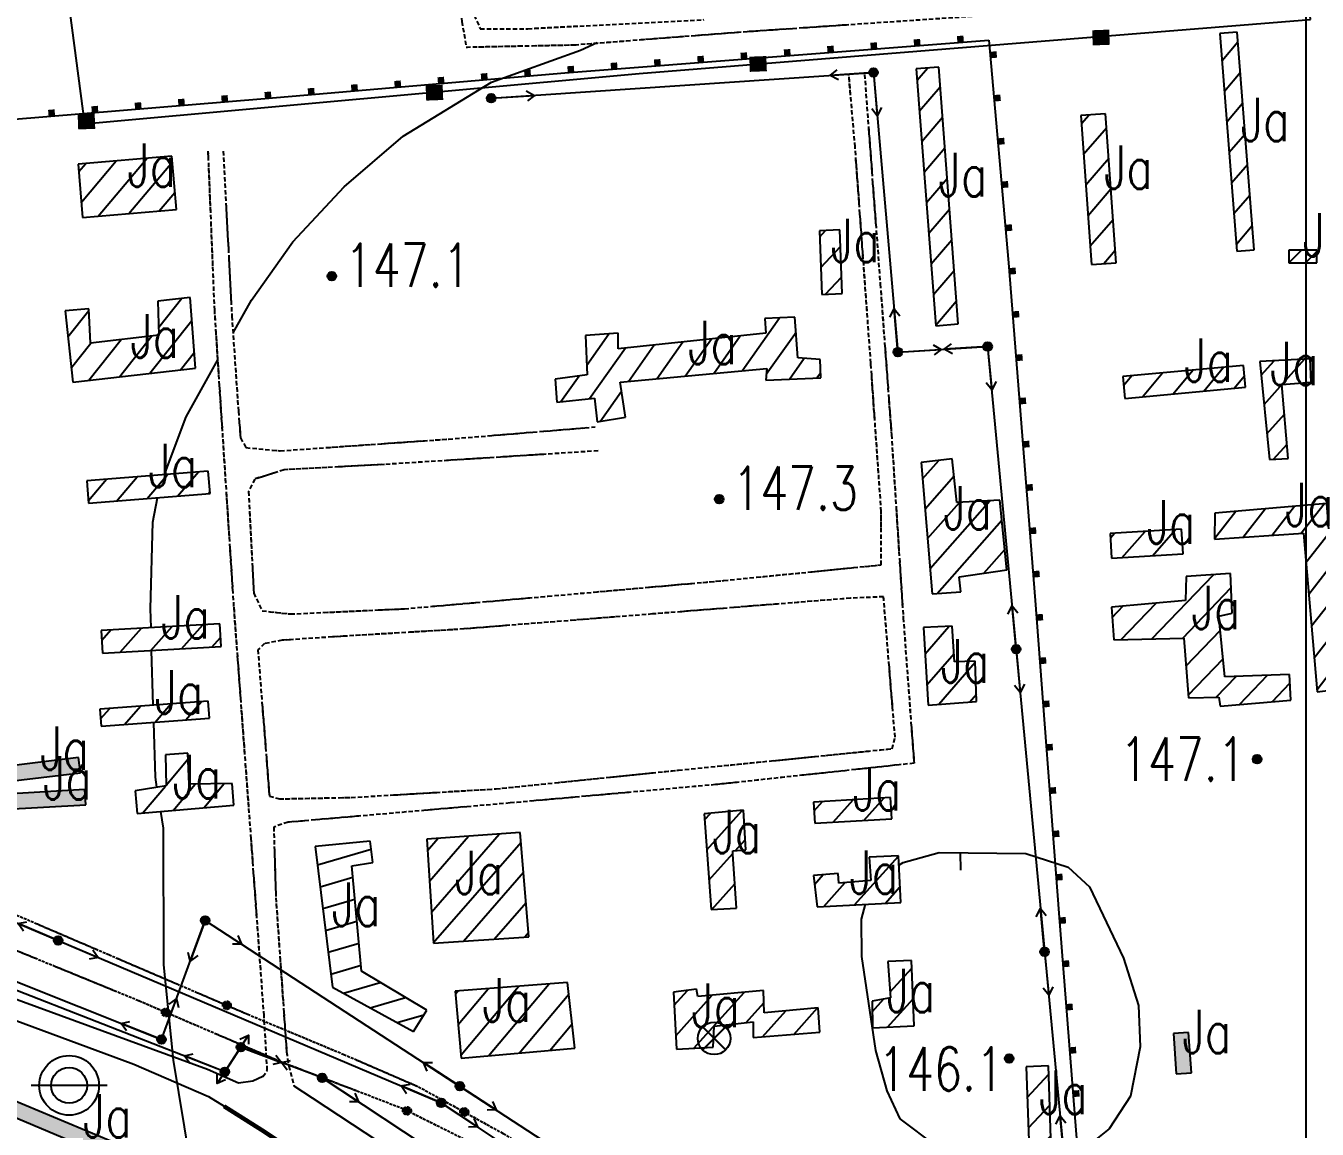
# Model space of a CAD drawing. Extents: x 408766 to 414302, y 5156573 to 5161925.
# Drawn here: x 409410 to 410005, y 5158211 to 5158719 of the extents above; entities that cross this region are included whole.
import ezdxf

# ---------------------------------------------------------------- set-up
doc = ezdxf.new("R2010")
doc.units = 0
doc.header["$LTSCALE"] = 1000
for name, pattern in [('0001', [0.5, 0.5, 0]), ('0004', [0.5, 0.5, 0]), ('4222', [0.5, 0.5, 0]), ('4350', [0.003, 0.002, -0.001]), ('5130', [1, 1, 0]), ('5310', [1, 1, 0]), ('5320', [0.0018, 0.0013, -0.0005]), ('5400', [1, 1, 0]), ('8111', [1, 1, 0]), ('8130', [1, 1, 0])]:
    doc.linetypes.add(name, pattern=pattern)
doc.layers.get('0').update_dxf_attribs({"linetype": 'CONTINUOUS'})
for name, color, linetype in [('0001', 1, 'CONTINUOUS'), ('0001ADD', 1, 'CONTINUOUS'), ('0002', 2, 'CONTINUOUS'), ('0002ADD', 2, 'CONTINUOUS'), ('0003ADD', 3, 'CONTINUOUS'), ('0003BAK', 3, 'CONTINUOUS'), ('0005ADD', 5, 'CONTINUOUS'), ('0005BAK', 5, 'CONTINUOUS'), ('0006', 6, 'CONTINUOUS'), ('0007', 7, 'CONTINUOUS'), ('0010', 10, 'CONTINUOUS'), ('0010ADD', 10, 'CONTINUOUS'), ('0012', 12, 'CONTINUOUS'), ('0015', 15, 'CONTINUOUS'), ('0017', 85, 'CONTINUOUS')]:
    doc.layers.add(name, color=color, linetype=linetype)
doc.styles.add('SIMPLEX', font='simplex.shx', dxfattribs={"width": 0.75, "height": 20})

# ---------------------------------------------------------------- blocks, each defined once
blk = doc.blocks.new('8140')
for radius in [0.0002, 0.000141, 0.0000832, 0.0000301]:
    blk.add_circle((0, 0), radius)
at = {"flags": 1}
blk.add_attdef('8140', (0, 0), '', height=0.0000001, dxfattribs=at)
blk = doc.blocks.new('5131')
for points in [[(-0.001638, -0.000233), (-0.002, 0), (-0.001658, 0.000229)], [(0, 0), (-0.002, 0)]]:
    blk.add_lwpolyline(points)
at = {"flags": 1}
blk.add_attdef('5131', (0, 0), '', height=0.0000000001, dxfattribs=at)
blk = doc.blocks.new('5130')
blk.add_hatch(color=256).paths.add_polyline_path([(0.0002, 0, 1), (-0.0002, 0, 1)])
for points in [[(0, 0), (0.002, 0)], [(0.001638, 0.000233), (0.002, 0), (0.001658, -0.000229)]]:
    blk.add_lwpolyline(points)
blk.add_circle((0, 0), 0.0002)
at = {"flags": 1}
blk.add_attdef('5130', (0, 0), '', height=0.000001, dxfattribs=at)
blk = doc.blocks.new('3113')
blk.add_lwpolyline([(0.001757, 0), (-0.00175, 0)])
for radius in [0.001375, 0.000825]:
    blk.add_circle((0, 0), radius)
at = {"flags": 1}
blk.add_attdef('3112', (0, 0), '', height=0.000000001, dxfattribs=at)
blk = doc.blocks.new('1740')
for p, q in [((0.000523, 0.000537), (-0.000537, -0.000523)), ((-0.000537, 0.000523), (0.000523, -0.000537)), ((0.00053, 0.00053), (-0.00053, -0.00053)), ((-0.00053, 0.00053), (0.00053, -0.00053)), ((0.00053, 0.00053), (-0.00053, -0.00053)), ((-0.000523, 0.000537), (0.000537, -0.000523)), ((0.000537, 0.000523), (-0.000523, -0.000537))]:
    blk.add_line(p, q)
blk.add_circle((0, 0), 0.00075)
at = {"color": 0, "flags": 1}
blk.add_attdef('1740', (0, 0), '', height=0.00000001, dxfattribs=at)

msp = doc.modelspace()

# ---------------------------------------------------------------- hatches: boundary and pattern name
at = {"layer": '0001ADD', "linetype": '0001'}
h = msp.add_hatch(dxfattribs=at)
h.set_pattern_fill('U', color=256, scale=10, angle=49.45912, style=0, pattern_type=0)
h.set_pattern_definition([(49.45912263, (177808.039, -11054.835), (-7.599424269, 6.499903906), [])])
h.paths.add_polyline_path([(409968.01, 5158615.32), (409975.92, 5158615.94), (409968.1, 5158716.24), (409960.19, 5158715.62)])
h = msp.add_hatch(dxfattribs=at)
h.set_pattern_fill('U', color=256, scale=10, angle=49.35979, style=0, pattern_type=0)
h.set_pattern_definition([(49.35978502, (49558.782, -3697.923), (-7.588143524, 6.513069772), [])])
h.paths.add_polyline_path([(409829.33, 5158580.99), (409839.66, 5158581.77), (409830.65, 5158700.03), (409820.32, 5158699.24)])
h = msp.add_hatch(dxfattribs=at)
h.set_pattern_fill('U', color=256, scale=10, angle=49.11522, style=0, pattern_type=0)
h.set_pattern_definition([(49.11521731, (371250.759, -16115.716), (-7.560273366, 6.545400418), [])])
h.paths.add_polyline_path([(409901.08, 5158609.21), (409912.42, 5158610.02), (409907.49, 5158678.57), (409896.15, 5158677.76)])
h = msp.add_hatch(dxfattribs=at)
h.set_pattern_fill('U', color=256, scale=10, angle=49.78633, style=0, pattern_type=0)
h.set_pattern_definition([(49.78633133, (0, 0), (-7.636420244, 6.45639883), [])])
h.paths.add_polyline_path([(409436.32, 5158630.89), (409479.53, 5158634.51), (409477.47, 5158659.04), (409434.27, 5158655.42)])
h = msp.add_hatch(dxfattribs=at)
h.set_pattern_fill('U', color=256, scale=10, angle=47.11854, style=0, pattern_type=0)
h.set_pattern_definition([(47.1185398, (0, 0), (-7.327631286, 6.804837966), [])])
h.paths.add_polyline_path([(409776.87, 5158595.42), (409786.17, 5158595.76), (409785.09, 5158625.09), (409775.79, 5158624.75)])
h = msp.add_hatch(dxfattribs=at)
h.set_pattern_fill('U', color=256, scale=10, angle=51.5201, style=0, pattern_type=0)
h.set_pattern_definition([(51.52010257, (0, 0), (-7.828265216, 6.222400156), [])])
h.paths.add_polyline_path([(409431.87, 5158555.02), (409488.36, 5158561.47), (409485.83, 5158594.03), (409470.93, 5158592.35), (409471.5, 5158576.63), (409440.02, 5158572.98), (409439.18, 5158588.7), (409428.22, 5158587.86)])
h = msp.add_hatch(dxfattribs=at)
h.set_pattern_fill('U', color=256, scale=10, angle=54.77096, style=0, pattern_type=0)
h.set_pattern_definition([(54.77095502, (0, 0), (-8.168525823, 5.768464777), [])])
h.paths.add_polyline_path([(409673.4, 5158536.66), (409686.37, 5158538.9), (409683.91, 5158554.98), (409751.46, 5158561.24), (409751.01, 5158555.87), (409776.29, 5158556.99), (409776.06, 5158565.48), (409765.77, 5158566.15), (409764.43, 5158584.92), (409750.56, 5158584.25), (409751.01, 5158577.55), (409683.01, 5158570.4), (409683.01, 5158577.55), (409668.03, 5158576.43), (409668.7, 5158558.33), (409653.94, 5158556.32), (409654.83, 5158545.82), (409672.05, 5158547.61)])
h = msp.add_hatch(dxfattribs=at)
h.set_pattern_fill('U', color=256, scale=10, angle=48.17603, style=0, pattern_type=0)
h.set_pattern_definition([(48.17602628, (0, 0), (-7.451970437, 6.668443342), [])])
h.paths.add_polyline_path([(409982.98, 5158519.36), (409991.67, 5158519.84), (409988.77, 5158553.84), (410002.29, 5158555.04), (410001.81, 5158565.65), (409978.64, 5158564.45)])
h = msp.add_hatch(dxfattribs=at)
h.set_pattern_fill('U', color=256, scale=10, angle=50.24295, style=0, pattern_type=0)
h.set_pattern_definition([(50.2429506, (0, 0), (-7.687631528, 6.395335916), [])])
h.paths.add_polyline_path([(409916.39, 5158547.52), (409972.01, 5158552.63), (409971.09, 5158562.69), (409915.46, 5158557.59)])
h = msp.add_hatch(dxfattribs=at)
h.set_pattern_fill('U', color=256, scale=10, angle=48.49935, style=0, pattern_type=0)
h.set_pattern_definition([(48.49934924, (0, 0), (-7.489481947, 6.626285548), [])])
h.paths.add_polyline_path([(409827.66, 5158457.55), (409840.85, 5158458.36), (409840.04, 5158465.35), (409862.11, 5158468.57), (409858.88, 5158500.56), (409838.96, 5158499.49), (409836.81, 5158519.64), (409822.55, 5158518.03)])
h = msp.add_hatch(dxfattribs=at)
h.set_pattern_fill('U', color=256, scale=10, angle=49.56848, style=0, pattern_type=0)
h.set_pattern_definition([(49.56847984, (0, 0), (-7.611816418, 6.485387484), [])])
h.paths.add_polyline_path([(409439.07, 5158499.17), (409495.03, 5158503.64), (409494.2, 5158514.05), (409438.24, 5158509.58)])
h = msp.add_hatch(dxfattribs=at)
h.set_pattern_fill('U', color=256, scale=10, angle=52.11655, style=0, pattern_type=0)
h.set_pattern_definition([(52.1165503, (0, 0), (-7.892614927, 6.140572417), [])])
h.paths.add_polyline_path([(410005.01, 5158412.39), (410016.03, 5158413.77), (410009.4, 5158499.1), (409957.92, 5158494.71), (409957.64, 5158482.61), (409998.66, 5158485.36)])
h = msp.add_hatch(dxfattribs=at)
h.set_pattern_fill('U', color=256, scale=10, angle=48.55361, style=0, pattern_type=0)
h.set_pattern_definition([(48.55360677, (0, 0), (-7.495753499, 6.619190244), [])])
h.paths.add_polyline_path([(409910.33, 5158473.84), (409943.23, 5158475.88), (409942.52, 5158487.31), (409909.62, 5158485.27)])
h = msp.add_hatch(dxfattribs=at)
h.set_pattern_fill('U', color=256, scale=10, angle=46.12197, style=0, pattern_type=0)
h.set_pattern_definition([(46.12197391, (0, 0), (-7.208169902, 6.931254336), [])])
h.paths.add_polyline_path([(409945.73, 5158409.59), (409959.77, 5158409.87), (409960.32, 5158405.74), (409992.8, 5158408.49), (409992.25, 5158420.32), (409962.52, 5158419.22), (409959.77, 5158447.26), (409965.82, 5158448.64), (409965, 5158466.79), (409944.62, 5158465.41), (409944.35, 5158454.41), (409910.21, 5158451.39), (409911.31, 5158436.26), (409943.52, 5158437.09)])
h = msp.add_hatch(dxfattribs=at)
h.set_pattern_fill('U', color=256, scale=10, angle=48.18586, style=0, pattern_type=0)
h.set_pattern_definition([(48.1858597, (0, 0), (-7.453114802, 6.667164296), [])])
h.paths.add_polyline_path([(409445.44, 5158430.15), (409500.1, 5158433.19), (409499.52, 5158443.69), (409444.86, 5158440.65)])
h = msp.add_hatch(dxfattribs=at)
h.set_pattern_fill('U', color=256, scale=10, angle=49.11, style=0, pattern_type=0)
h.set_pattern_definition([(49.1099994, (0, 0), (-7.559677245, 6.546088905), [])])
h.paths.add_polyline_path([(409825.78, 5158406.27), (409848.13, 5158407.88), (409847.49, 5158426.51), (409838, 5158426.19), (409836.87, 5158442.57), (409823.69, 5158441.93)])
h = msp.add_hatch(dxfattribs=at)
h.set_pattern_fill('U', color=256, scale=10, angle=49.25377, style=0, pattern_type=0)
h.set_pattern_definition([(49.25377235, (0, 0), (-7.576079604, 6.52709873), [])])
h.paths.add_polyline_path([(409444.87, 5158396.47), (409494.78, 5158400.18), (409494.19, 5158408.07), (409444.28, 5158404.36)])
for points in [[(409399.07, 5158370.68), (409435.27, 5158375.08), (409434.43, 5158382.03), (409398.22, 5158377.63)], [(409398.75, 5158358.1), (409437.79, 5158360.3), (409437.4, 5158367.29), (409398.36, 5158365.09)], [(409947.07, 5158236.82), (409945.8, 5158255.43), (409938.81, 5158254.96), (409940.08, 5158236.34)], [(409391.83, 5158221.79), (409478.36, 5158185.71), (409481.05, 5158192.17), (409394.52, 5158228.25)]]:
    msp.add_hatch(color=256, dxfattribs=at).paths.add_polyline_path(points)
h = msp.add_hatch(dxfattribs=at)
h.set_pattern_fill('U', color=256, scale=10, angle=49.9947, style=0, pattern_type=0)
h.set_pattern_definition([(49.9946987, (0, 0), (-7.65984966, 6.428584852), [])])
h.paths.add_polyline_path([(409461.45, 5158356.23), (409505.96, 5158360.12), (409505.22, 5158370.13), (409485.37, 5158369.76), (409484.82, 5158384.02), (409474.43, 5158383.28), (409474.8, 5158369.01), (409460.52, 5158366.79)])
h = msp.add_hatch(dxfattribs=at)
h.set_pattern_fill('U', color=256, scale=10, angle=48.23584, style=0, pattern_type=0)
h.set_pattern_definition([(48.23583634, (0, 0), (-7.458927447, 6.660660729), [])])
h.paths.add_polyline_path([(409773.58, 5158351.77), (409809.09, 5158353.77), (409808.53, 5158363.6), (409773.03, 5158361.59)])
h = msp.add_hatch(dxfattribs=at)
h.set_pattern_fill('U', color=256, scale=10, angle=48.11845, style=0, pattern_type=0)
h.set_pattern_definition([(48.11845373, (0, 0), (-7.44526602, 6.675927942), [])])
h.paths.add_polyline_path([(409725.79, 5158312.08), (409737.5, 5158312.72), (409735.79, 5158337.59), (409735.79, 5158339.08), (409741.75, 5158339.51), (409740.69, 5158357.79), (409722.6, 5158356.09)])
h = msp.add_hatch(dxfattribs=at)
h.set_pattern_fill('U', color=256, scale=10, angle=48.96777, style=0, pattern_type=0)
h.set_pattern_definition([(48.96777352, (0, 0), (-7.543404551, 6.564834177), [])])
h.paths.add_polyline_path([(409597.87, 5158296.5), (409641.9, 5158299.55), (409637.92, 5158347.49), (409594.81, 5158344.44)])
h = msp.add_hatch(dxfattribs=at)
h.set_pattern_fill('U', color=256, scale=10, angle=16.25418, style=0, pattern_type=0)
h.set_pattern_definition([(16.25418027, (0, 0), (-2.79899058, 9.600294356), [])])
h.paths.add_polyline_path([(409551.4, 5158276.34), (409588.7, 5158255.88), (409594.81, 5158265.66), (409564.85, 5158283.67), (409560.27, 5158332.22), (409570.05, 5158333.75), (409568.83, 5158343.52), (409543.45, 5158341.08)])
h = msp.add_hatch(dxfattribs=at)
h.set_pattern_fill('U', color=256, scale=10, angle=47.84321, style=0, pattern_type=0)
h.set_pattern_definition([(47.84320764, (0, 0), (-7.413109405, 6.711617461), [])])
h.paths.add_polyline_path([(409774.63, 5158313.36), (409813.16, 5158315.27), (409812.09, 5158336.74), (409798.68, 5158336.11), (409799.32, 5158325.48), (409784.63, 5158324.2), (409784.42, 5158328.66), (409772.93, 5158327.81)])
h = msp.add_hatch(dxfattribs=at)
h.set_pattern_fill('U', color=256, scale=10, angle=47.74923, style=0, pattern_type=0)
h.set_pattern_definition([(47.7492272, (0, 0), (-7.402090586, 6.723767914), [])])
h.paths.add_polyline_path([(409800.21, 5158257.54), (409819.42, 5158258.47), (409818.13, 5158288.54), (409807.23, 5158288.17), (409808.52, 5158271.38), (409800.02, 5158269.91)])
h = msp.add_hatch(dxfattribs=at)
h.set_pattern_fill('U', color=256, scale=10, angle=50.00715, style=0, pattern_type=0)
h.set_pattern_definition([(50.00715166, (0, 0), (-7.661246699, 6.42691987), [])])
h.paths.add_polyline_path([(409610.75, 5158243.57), (409663.03, 5158248.16), (409659.66, 5158278.39), (409608, 5158274.42)])
h = msp.add_hatch(dxfattribs=at)
h.set_pattern_fill('U', color=256, scale=10, angle=47.97017, style=0, pattern_type=0)
h.set_pattern_definition([(47.97017194, (0, 0), (-7.427963768, 6.695173953), [])])
h.paths.add_polyline_path([(409709.82, 5158247.79), (409726.82, 5158248.68), (409727.26, 5158258.38), (409745.15, 5158260.36), (409745.15, 5158253.09), (409775.84, 5158255.51), (409775.18, 5158266.76), (409750.23, 5158264.55), (409750, 5158274.7), (409719.76, 5158272.05), (409719.09, 5158275.36), (409708.49, 5158274.04)])
h = msp.add_hatch(dxfattribs=at)
h.set_pattern_fill('U', color=256, scale=10, angle=47.04298, style=0, pattern_type=0)
h.set_pattern_definition([(47.04297796, (0, 0), (-7.318650675, 6.814495747), [])])
h.paths.add_polyline_path([(409872.56, 5158195.74), (409882.73, 5158196.1), (409881.17, 5158239.99), (409870.99, 5158239.63)])
at = {"layer": '0005ADD', "linetype": '5320'}
h = msp.add_hatch(color=256, dxfattribs=at)
edge = h.paths.add_edge_path()
edge.add_arc((409474.63, 5158264.64), 1.9, 0, 360)
h = msp.add_hatch(color=256, dxfattribs=at)
edge = h.paths.add_edge_path()
edge.add_arc((409502.76, 5158267.96), 1.9, 0, 360)
h = msp.add_hatch(color=256, dxfattribs=at)
edge = h.paths.add_edge_path()
edge.add_arc((409585.72, 5158219.35), 1.9, 0, 360)
h = msp.add_hatch(color=256, dxfattribs=at)
edge = h.paths.add_edge_path()
edge.add_arc((409612.12, 5158218.82), 1.9, 0, 360)

# ---------------------------------------------------------------- linework, layer by layer
at = {"layer": '0001', "linetype": '0001'}
for points in [[(409968.01, 5158615.32), (409975.92, 5158615.94), (409968.1, 5158716.24), (409960.19, 5158715.62)], [(409829.33, 5158580.99), (409839.66, 5158581.77), (409830.65, 5158700.03), (409820.32, 5158699.24)], [(409901.08, 5158609.21), (409912.42, 5158610.02), (409907.49, 5158678.57), (409896.15, 5158677.76)], [(409436.32, 5158630.89), (409479.53, 5158634.51), (409477.47, 5158659.04), (409434.27, 5158655.42)], [(409776.87, 5158595.42), (409786.17, 5158595.76), (409785.09, 5158625.09), (409775.79, 5158624.75)], [(409991.96, 5158609.99), (410004.77, 5158609.99), (410004.77, 5158615.74), (409991.96, 5158615.74)], [(409431.87, 5158555.02), (409488.36, 5158561.47), (409485.83, 5158594.03), (409470.93, 5158592.35), (409471.5, 5158576.63), (409440.02, 5158572.98), (409439.18, 5158588.7), (409428.22, 5158587.86)], [(409673.4, 5158536.66), (409686.37, 5158538.9), (409683.91, 5158554.98), (409751.46, 5158561.24), (409751.01, 5158555.87), (409776.29, 5158556.99), (409776.06, 5158565.48), (409765.77, 5158566.15), (409764.43, 5158584.92), (409750.56, 5158584.25), (409751.01, 5158577.55), (409683.01, 5158570.4), (409683.01, 5158577.55), (409668.03, 5158576.43), (409668.7, 5158558.33), (409653.94, 5158556.32), (409654.83, 5158545.82), (409672.05, 5158547.61)], [(409982.98, 5158519.36), (409991.67, 5158519.84), (409988.77, 5158553.84), (410002.29, 5158555.04), (410001.81, 5158565.65), (409978.64, 5158564.45)], [(409916.39, 5158547.52), (409972.01, 5158552.63), (409971.09, 5158562.69), (409915.46, 5158557.59)], [(409827.66, 5158457.55), (409840.85, 5158458.36), (409840.04, 5158465.35), (409862.11, 5158468.57), (409858.88, 5158500.56), (409838.96, 5158499.49), (409836.81, 5158519.64), (409822.55, 5158518.03)], [(409439.07, 5158499.17), (409495.03, 5158503.64), (409494.2, 5158514.05), (409438.24, 5158509.58)], [(410005.01, 5158412.39), (410016.03, 5158413.77), (410009.4, 5158499.1), (409957.92, 5158494.71), (409957.64, 5158482.61), (409998.66, 5158485.36)], [(409910.33, 5158473.84), (409943.23, 5158475.88), (409942.52, 5158487.31), (409909.62, 5158485.27)], [(409945.73, 5158409.59), (409959.77, 5158409.87), (409960.32, 5158405.74), (409992.8, 5158408.49), (409992.25, 5158420.32), (409962.52, 5158419.22), (409959.77, 5158447.26), (409965.82, 5158448.64), (409965, 5158466.79), (409944.62, 5158465.41), (409944.35, 5158454.41), (409910.21, 5158451.39), (409911.31, 5158436.26), (409943.52, 5158437.09)], [(409445.44, 5158430.15), (409500.1, 5158433.19), (409499.52, 5158443.69), (409444.86, 5158440.65)], [(409825.78, 5158406.27), (409848.13, 5158407.88), (409847.49, 5158426.51), (409838, 5158426.19), (409836.87, 5158442.57), (409823.69, 5158441.93)], [(409444.87, 5158396.47), (409494.78, 5158400.18), (409494.19, 5158408.07), (409444.28, 5158404.36)], [(409399.07, 5158370.68), (409435.27, 5158375.08), (409434.43, 5158382.03), (409398.22, 5158377.63)], [(409461.45, 5158356.23), (409505.96, 5158360.12), (409505.22, 5158370.13), (409485.37, 5158369.76), (409484.82, 5158384.02), (409474.43, 5158383.28), (409474.8, 5158369.01), (409460.52, 5158366.79)], [(409398.75, 5158358.1), (409437.79, 5158360.3), (409437.4, 5158367.29), (409398.36, 5158365.09)], [(409773.58, 5158351.77), (409809.09, 5158353.77), (409808.53, 5158363.6), (409773.03, 5158361.59)], [(409725.79, 5158312.08), (409737.5, 5158312.72), (409735.79, 5158337.59), (409735.79, 5158339.08), (409741.75, 5158339.51), (409740.69, 5158357.79), (409722.6, 5158356.09)], [(409597.87, 5158296.5), (409641.9, 5158299.55), (409637.92, 5158347.49), (409594.81, 5158344.44)], [(409551.4, 5158276.34), (409588.7, 5158255.88), (409594.81, 5158265.66), (409564.85, 5158283.67), (409560.27, 5158332.22), (409570.05, 5158333.75), (409568.83, 5158343.52), (409543.45, 5158341.08)], [(409774.63, 5158313.36), (409813.16, 5158315.27), (409812.09, 5158336.74), (409798.68, 5158336.11), (409799.32, 5158325.48), (409784.63, 5158324.2), (409784.42, 5158328.66), (409772.93, 5158327.81)], [(409800.21, 5158257.54), (409819.42, 5158258.47), (409818.13, 5158288.54), (409807.23, 5158288.17), (409808.52, 5158271.38), (409800.02, 5158269.91)], [(409610.75, 5158243.57), (409663.03, 5158248.16), (409659.66, 5158278.39), (409608, 5158274.42)], [(409709.82, 5158247.79), (409726.82, 5158248.68), (409727.26, 5158258.38), (409745.15, 5158260.36), (409745.15, 5158253.09), (409775.84, 5158255.51), (409775.18, 5158266.76), (409750.23, 5158264.55), (409750, 5158274.7), (409719.76, 5158272.05), (409719.09, 5158275.36), (409708.49, 5158274.04)], [(409947.07, 5158236.82), (409945.8, 5158255.43), (409938.81, 5158254.96), (409940.08, 5158236.34)], [(409872.56, 5158195.74), (409882.73, 5158196.1), (409881.17, 5158239.99), (409870.99, 5158239.63)], [(409391.83, 5158221.79), (409478.36, 5158185.71), (409481.05, 5158192.17), (409394.52, 5158228.25)]]:
    msp.add_lwpolyline(points, close=True, dxfattribs=at)
at = {"layer": '0001ADD', "linetype": '0001'}
for p, q in [((409991.97, 5158609.99), (409997.72, 5158615.74)), ((409999.66, 5158609.99), (410004.77, 5158615.1))]:
    msp.add_line(p, q, dxfattribs=at)
at = {"layer": '0002', "linetype": '5130'}
for points in [[(409624.51, 5158685.74), (409800.64, 5158697.65), (409811.88, 5158568.86), (409853.21, 5158571.36), (409888.43, 5158197.15), (409916.69, 5158047.06), (410188.34, 5157872.29), (410375.72, 5157923.66), (410343.88, 5158381.42), (410301.77, 5158969.56), (410272.65, 5159369.07), (410303.7, 5159372.72), (410325.93, 5159389.14), (410751.71, 5159423.2), (410952.66, 5159439.83), (410927.04, 5159780.18), (410914.29, 5159966.85), (410927.1, 5159963.35), (410911.86, 5160209.35)], [(409026, 5158465.84), (409296.14, 5158352.44), (409601.53, 5158222.97), (409935.57, 5158000.88), (410263.33, 5157782.72)], [(410747.12, 5157812.14), (410527.32, 5157590.52), (410006.45, 5157931.93), (409837.02, 5158043.12), (409546.7, 5158234.47), (409509.19, 5158248.68), (409501.83, 5158237.37), (409132.16, 5158381.35), (408936.53, 5158455.29)], [(408935.42, 5158381.16), (408964.56, 5158370.42), (409099.75, 5158400.99), (409472.66, 5158252.22), (409492.77, 5158307.08), (409831.68, 5158086.31), (409988.47, 5157982.61)]]:
    msp.add_lwpolyline(points, dxfattribs=at)
at = {"layer": '0003ADD', "linetype": '4350'}
for points in [[(409610.37, 5158728.58), (409611, 5158721.13), (409613.06, 5158709.34), (409613.61, 5158709.35)], [(409617.14, 5158726.64), (409616.7, 5158723.99), (409619.49, 5158717.8)], [(409644.49, 5158717.96), (409664.46, 5158718.99)], [(409768.3, 5158718.28), (409788.25, 5158719.64)], [(409619.49, 5158717.8), (409639.49, 5158717.8)], [(409668.58, 5158710.81), (409688.52, 5158712.35)], [(409693.51, 5158712.74), (409713.45, 5158714.28)], [(409718.43, 5158714.66), (409738.37, 5158716.21)], [(409743.36, 5158716.58), (409763.31, 5158717.94)], [(409618.61, 5158709.45), (409638.6, 5158709.87)], [(409643.6, 5158709.97), (409662.83, 5158710.36), (409663.6, 5158710.42)], [(409790.04, 5158687.64), (409789.24, 5158696.87)], [(409796.49, 5158696.7), (409797.99, 5158676.76)], [(409792.2, 5158662.73), (409792.16, 5158663.31), (409790.47, 5158682.66)], [(409798.36, 5158671.77), (409799.86, 5158651.83)], [(409494.3, 5158658.59), (409494.19, 5158661.43)], [(409501.1, 5158661.43), (409502.14, 5158641.46)], [(409495.31, 5158633.61), (409494.5, 5158653.6)], [(409794.01, 5158637.8), (409792.56, 5158657.75)], [(409800.23, 5158646.84), (409801.73, 5158626.9)], [(409502.4, 5158636.46), (409503.44, 5158616.49)], [(409795.82, 5158612.86), (409794.37, 5158632.81)], [(409496.32, 5158608.63), (409495.51, 5158628.62)], [(409802.1, 5158621.91), (409803.6, 5158601.97)], [(409503.7, 5158611.5), (409504.74, 5158591.52)], [(409797.63, 5158587.93), (409796.18, 5158607.88)], [(409497.44, 5158583.66), (409497.15, 5158588.08), (409496.52, 5158603.64)], [(409803.97, 5158596.98), (409805.45, 5158577.04)], [(409505, 5158586.53), (409505.06, 5158585.43), (409506.35, 5158566.58)], [(409799.44, 5158563), (409799.39, 5158563.77), (409797.99, 5158582.94)], [(409499.06, 5158558.71), (409497.76, 5158578.67)], [(409805.82, 5158572.05), (409807.31, 5158552.11)], [(409506.69, 5158561.59), (409508.06, 5158541.64)], [(409801.2, 5158538.06), (409799.79, 5158558.01)], [(409500.69, 5158533.76), (409499.39, 5158553.72)], [(409807.68, 5158547.12), (409808.89, 5158530.85), (409809.12, 5158527.17)], [(409508.46, 5158536.65), (409509.05, 5158529.27), (409511.52, 5158524.83), (409519.01, 5158524.13)], [(409648.63, 5158532.38), (409668.56, 5158534.02)], [(409502.31, 5158508.82), (409501.01, 5158528.77)], [(409573.86, 5158526.61), (409593.81, 5158528)], [(409598.79, 5158528.35), (409604.9, 5158528.78), (409618.73, 5158529.92)], [(409623.72, 5158530.33), (409643.65, 5158531.97)], [(409802.96, 5158513.12), (409801.55, 5158533.07)], [(409523.98, 5158523.66), (409527.33, 5158523.35), (409543.93, 5158524.51)], [(409548.92, 5158524.86), (409568.87, 5158526.26)], [(409673.78, 5158523.32), (409653.82, 5158522.05)], [(409809.45, 5158522.18), (409810.73, 5158502.23)], [(409573.98, 5158516.99), (409554.01, 5158515.95)], [(409598.93, 5158518.56), (409578.97, 5158517.29)], [(409623.88, 5158520.15), (409603.92, 5158518.88)], [(409648.83, 5158521.73), (409628.87, 5158520.46)], [(409524.28, 5158513.1), (409515.62, 5158510.32), (409512.73, 5158504.54), (409512.96, 5158500.1)], [(409549.01, 5158515.69), (409529.13, 5158514.65), (409529.04, 5158514.63)], [(409804.21, 5158488.16), (409804.21, 5158495.39), (409803.31, 5158508.13)], [(409503.94, 5158483.87), (409502.64, 5158503.83)], [(409513.22, 5158495.11), (409514.25, 5158475.14)], [(409811.05, 5158497.24), (409812.34, 5158477.28)], [(409796.58, 5158470.07), (409804.21, 5158470.83), (409804.21, 5158483.16)], [(409505.56, 5158458.92), (409504.26, 5158478.88)], [(409514.51, 5158470.14), (409515.14, 5158457.82), (409518.41, 5158450.89)], [(409771.71, 5158467.59), (409791.61, 5158469.57)], [(409812.66, 5158472.29), (409813.94, 5158452.33)], [(409721.94, 5158462.74), (409731.64, 5158463.6), (409741.85, 5158464.62)], [(409746.83, 5158465.12), (409766.73, 5158467.1)], [(409647.24, 5158456.08), (409650.63, 5158456.38), (409667.16, 5158457.85)], [(409672.14, 5158458.3), (409692.06, 5158460.07)], [(409697.04, 5158460.52), (409716.96, 5158462.3)], [(409507.34, 5158433.99), (409506.04, 5158451.6), (409505.89, 5158453.93)], [(409572.49, 5158450.05), (409584.58, 5158450.6), (409592.45, 5158451.29)], [(409597.43, 5158451.73), (409617.35, 5158453.47)], [(409622.33, 5158453.9), (409642.26, 5158455.65)], [(409731.47, 5158450.79), (409711.53, 5158449.21)], [(409756.39, 5158452.78), (409736.45, 5158451.19)], [(409781.31, 5158454.76), (409761.37, 5158453.17)], [(409805.33, 5158455.1), (409805.25, 5158456.12), (409790.05, 5158455.46), (409786.29, 5158455.16)], [(409522.59, 5158449.24), (409532.02, 5158448.19), (409542.52, 5158448.67)], [(409547.52, 5158448.9), (409567.5, 5158449.82)], [(409656.7, 5158444.86), (409636.76, 5158443.28)], [(409681.62, 5158446.83), (409661.69, 5158445.25)], [(409706.55, 5158448.81), (409698.83, 5158448.19), (409686.61, 5158447.23)], [(409807.37, 5158430.18), (409805.74, 5158450.12)], [(409814.27, 5158447.34), (409814.32, 5158446.46), (409815.74, 5158427.39)], [(409581.9, 5158439.46), (409561.94, 5158438.27)], [(409606.85, 5158440.96), (409586.89, 5158439.76)], [(409631.78, 5158442.89), (409611.84, 5158441.31)], [(409532, 5158436.34), (409528.23, 5158436.09), (409520.13, 5158434.55), (409517.06, 5158431.69)], [(409556.94, 5158437.97), (409551.37, 5158437.63), (409536.99, 5158436.67)], [(409509.19, 5158409.05), (409507.71, 5158429)], [(409517.06, 5158431.69), (409518.62, 5158411.75)], [(409809.4, 5158405.27), (409807.77, 5158425.2)], [(409816.11, 5158422.41), (409817.59, 5158402.46)], [(409511.04, 5158384.12), (409509.56, 5158404.07)], [(409519.01, 5158406.77), (409520.58, 5158386.83)], [(409803.58, 5158385.57), (409809.21, 5158386.14), (409810.54, 5158391.42), (409809.81, 5158400.28)], [(409817.96, 5158397.48), (409819.29, 5158379.45), (409817.38, 5158379.24)], [(409520.97, 5158381.84), (409522.34, 5158364.35), (409524.7, 5158363.68)], [(409728.96, 5158378.07), (409748.86, 5158380.07)], [(409753.83, 5158380.57), (409773.73, 5158382.57)], [(409778.71, 5158383.07), (409798.61, 5158385.07)], [(409512.88, 5158359.19), (409511.41, 5158379.14)], [(409679.22, 5158373.01), (409699.11, 5158375.05)], [(409704.09, 5158375.55), (409710.73, 5158376.23), (409723.98, 5158377.57)], [(409762.7, 5158373.34), (409742.81, 5158371.19)], [(409787.55, 5158376.02), (409767.67, 5158373.88)], [(409812.41, 5158378.71), (409792.53, 5158376.56)], [(409604.53, 5158366.33), (409624.49, 5158367.51)], [(409629.47, 5158367.93), (409649.37, 5158369.96)], [(409654.34, 5158370.47), (409674.24, 5158372.5)], [(409712.96, 5158368.25), (409693.04, 5158366.47)], [(409737.84, 5158370.65), (409727.89, 5158369.58), (409717.94, 5158368.69)], [(409529.61, 5158363.08), (409549.61, 5158363.48)], [(409554.61, 5158363.58), (409560.02, 5158363.69), (409574.58, 5158364.55)], [(409579.57, 5158364.85), (409599.54, 5158366.03)], [(409638.26, 5158361.59), (409633.24, 5158361.14), (409618.33, 5158359.84)], [(409663.16, 5158363.81), (409643.24, 5158362.03)], [(409688.06, 5158366.03), (409668.14, 5158364.25)], [(409588.45, 5158357.25), (409568.52, 5158355.52)], [(409613.35, 5158359.41), (409593.43, 5158357.68)], [(409514.72, 5158334.26), (409513.96, 5158344.64), (409513.25, 5158354.2)], [(409538.63, 5158352.92), (409530.97, 5158352.26), (409524.34, 5158350.07), (409524.5, 5158344.75)], [(409563.54, 5158355.09), (409543.61, 5158353.36)], [(409524.65, 5158339.75), (409525.26, 5158319.76)], [(409516.53, 5158309.32), (409515.08, 5158329.27)], [(409525.51, 5158314.77), (409526.9, 5158294.82)], [(409518.35, 5158284.39), (409516.9, 5158304.34)], [(409527.25, 5158289.83), (409528.64, 5158269.88)], [(409520.11, 5158259.45), (409519.89, 5158263.22), (409518.71, 5158279.4)], [(409528.98, 5158264.89), (409530.27, 5158246.44), (409530.49, 5158244.95)], [(409519.4, 5158235.09), (409521.37, 5158238.05), (409520.41, 5158254.46)], [(409531.26, 5158240.01), (409533.72, 5158230.65)]]:
    msp.add_lwpolyline(points, dxfattribs=at)
at = {"layer": '0003ADD', "linetype": '4222', "const_width": 2}
msp.add_lwpolyline([(409501.47, 5158221.44), (409519.87, 5158209.83), (409587.48, 5158164.81)], dxfattribs=at)
at = {"layer": '0003BAK', "linetype": '4350'}
for points in [[(409611, 5158721.13), (409613.06, 5158709.34), (409662.83, 5158710.36), (409742.37, 5158716.51), (409863.3, 5158724.75)], [(409616.7, 5158723.99), (409619.49, 5158717.8)], [(409619.49, 5158717.8), (409641.34, 5158717.8), (409722.49, 5158721.96)], [(409673.78, 5158523.32), (409575.41, 5158517.06), (409529.13, 5158514.65), (409515.62, 5158510.32), (409512.73, 5158504.54), (409515.14, 5158457.82), (409519, 5158449.64), (409532.02, 5158448.19), (409584.58, 5158450.6), (409650.63, 5158456.38), (409731.64, 5158463.6), (409804.21, 5158470.83), (409804.21, 5158495.39), (409799.39, 5158563.77), (409792.16, 5158663.31), (409789.24, 5158696.87)], [(409796.49, 5158696.7), (409803.73, 5158600.21), (409808.89, 5158530.85), (409814.32, 5158446.46), (409819.29, 5158379.45), (409727.89, 5158369.58), (409633.24, 5158361.14), (409530.97, 5158352.26), (409524.34, 5158350.07), (409525.32, 5158317.5), (409530.27, 5158246.44), (409531.25, 5158240.02), (409533.72, 5158230.65)], [(409519.4, 5158235.09), (409521.37, 5158238.05), (409519.89, 5158263.22), (409513.96, 5158344.64), (409506.04, 5158451.6), (409497.15, 5158588.08), (409494.19, 5158661.43)], [(409501.1, 5158661.43), (409505.06, 5158585.43), (409508.07, 5158541.61), (409509.05, 5158529.27), (409511.52, 5158524.83), (409527.33, 5158523.35), (409604.9, 5158528.78), (409672.34, 5158534.33)], [(409517.06, 5158431.69), (409522.34, 5158364.35), (409526.97, 5158363.03), (409560.02, 5158363.69), (409626.78, 5158367.65), (409710.73, 5158376.23), (409809.21, 5158386.14), (409810.54, 5158391.42), (409805.25, 5158456.12), (409790.05, 5158455.46), (409698.83, 5158448.19), (409609.23, 5158441.1), (409551.37, 5158437.63), (409528.23, 5158436.09), (409520.13, 5158434.55), (409517.06, 5158431.69)]]:
    msp.add_lwpolyline(points, dxfattribs=at)
at = {"layer": '0003BAK', "linetype": '4222'}
msp.add_lwpolyline([(409501.47, 5158221.44), (409519.87, 5158209.83), (409588.62, 5158164.05), (409702.11, 5158087.03), (409853.36, 5157984.87), (409989.52, 5157895.33), (410141.48, 5157796.75), (410290.74, 5157697.34), (410485.82, 5157574.5), (410713.29, 5157428.06), (410903.05, 5157306.56), (411069.81, 5157199.21), (411111.6, 5157174.29), (411151.37, 5157155.44), (411192.48, 5157138.61), (411285.24, 5157107.27), (411416.67, 5157066.21), (411651.67, 5156997.98), (411813.83, 5156954.09), (411865.75, 5156940.12)], dxfattribs=at)
at = {"layer": '0005ADD', "linetype": '5310'}
msp.add_lwpolyline([(409131.87, 5158961.51), (409408.28, 5158979.51), (409429.57, 5158732.27), (409437.25, 5158673.97), (409692.62, 5158697.22), (410001.91, 5158722.04), (409980.97, 5158952.19), (409964.44, 5159171.02), (409946.42, 5159405.69), (409936.64, 5159534.64)], dxfattribs=at)
at = {"layer": '0005ADD', "linetype": '5310', "const_width": 7}
for points in [[(409901.48, 5158713.58), (409909.33, 5158713.87)], [(409743.53, 5158701.4), (409751.38, 5158701.7)], [(409594.45, 5158688.16), (409602.3, 5158688.46)], [(409434.15, 5158674.87), (409442, 5158675.17)]]:
    msp.add_lwpolyline(points, dxfattribs=at)
at = {"layer": '0005ADD', "linetype": '5320'}
for points in [[(409415.46, 5158305.43), (409443.02, 5158293.58)], [(409414.57, 5158289.51), (409386.82, 5158300.89)], [(409451.58, 5158274.33), (409423.82, 5158285.71)], [(409452.21, 5158289.64), (409479.78, 5158277.81)], [(409488.97, 5158273.87), (409512.35, 5158263.84), (409516.56, 5158262.09)], [(409488.41, 5158258.72), (409462.1, 5158270.02), (409460.83, 5158270.54)], [(409525.16, 5158242.94), (409497.6, 5158254.78)], [(409525.78, 5158258.23), (409553.46, 5158246.66)], [(409562.66, 5158242.72), (409590.19, 5158230.82)], [(409562.46, 5158228.49), (409534.45, 5158239.24)], [(409599.14, 5158212.65), (409583.99, 5158220.22), (409571.79, 5158224.9)], [(409598.99, 5158226.07), (409625.25, 5158211.57)]]:
    msp.add_lwpolyline(points, dxfattribs=at)
for centre in [(409474.63, 5158264.64), (409502.76, 5158267.96), (409585.72, 5158219.35), (409612.12, 5158218.82)]:
    msp.add_circle(centre, 1.9, dxfattribs=at)
at = {"layer": '0005BAK', "linetype": '5320'}
for points in [[(408944.47, 5158506.78), (408983.07, 5158489.93), (409022.15, 5158474.01), (409091.04, 5158444.22), (409169.71, 5158410.33), (409236.29, 5158382.32), (409338.09, 5158338.67), (409448.38, 5158291.28), (409512.35, 5158263.84), (409556.57, 5158245.36), (409591.02, 5158230.46), (409630.09, 5158208.9), (409664.27, 5158187.64), (409732.14, 5158141.42), (409800.01, 5158096.23), (409891.26, 5158034.81), (410024.63, 5157947.84), (410128.16, 5157879.88), (410242.99, 5157804.59), (410342.39, 5157736.58), (410459.8, 5157658.88)], [(410823.62, 5157809.61), (410679.28, 5157736.25), (410479.86, 5157633.96), (410381.98, 5157696.67), (410219.68, 5157803.96), (410041.53, 5157921.07), (409878.19, 5158028.97), (409703.08, 5158144.87), (409613.54, 5158205.46), (409583.99, 5158220.22), (409527.97, 5158241.73), (409462.1, 5158270.02), (409290.55, 5158340.36), (409185.29, 5158387.09), (409033.42, 5158453.24), (408962.63, 5158483.37), (408947.31, 5158489.64)]]:
    msp.add_lwpolyline(points, dxfattribs=at)
at = {"layer": '0006', "linetype": '0004'}
for points in [[(409519.4, 5158235.09), (409514.75, 5158232.95), (409508.06, 5158232.06), (409493.78, 5158238.3), (409395.17, 5158274.4), (409221.81, 5158338.76), (409081.53, 5158389.73), (408973.64, 5158429.55), (408936.33, 5158442.12)], [(408936.18, 5158431.67), (409027.32, 5158399.97), (409129.38, 5158361.57), (409272.57, 5158308.37), (409376.05, 5158271.87), (409459.88, 5158240.8), (409494.26, 5158225.99), (409501.47, 5158221.44)], [(410070.5, 5157887.47), (410069.76, 5157886.2), (410068.48, 5157885.87), (410066.06, 5157885.87), (410060.65, 5157887.72), (410046.6, 5157896.53), (409893, 5157995.12), (409793.94, 5158060.63), (409637.46, 5158162.53), (409542.25, 5158225.18), (409533.72, 5158230.65)]]:
    msp.add_lwpolyline(points, dxfattribs=at)
at = {"layer": '0006', "linetype": '8130', "elevation": 147}
msp.add_lwpolyline([(409840.56, 5158338.21), (409840.73, 5158330.21)], dxfattribs=at)
at = {"layer": '0007', "linetype": '8111', "elevation": 148}
for points in [[(409505.59, 5158577.66), (409514.04, 5158592.8), (409533.18, 5158619.57), (409556.72, 5158644.95), (409584.01, 5158668.32), (409624.66, 5158693.22), (409665.65, 5158707.96), (409673.26, 5158711.41)], [(409473.96, 5158512.43), (409484, 5158539.02), (409498.64, 5158565.22)], [(409467.82, 5158441.93), (409467.56, 5158450.59), (409468.69, 5158490.56), (409470.79, 5158501.71)], [(409468.86, 5158406.19), (409468.12, 5158431.41)], [(409470.58, 5158368.36), (409469.83, 5158373.06), (409469.09, 5158398.27)], [(409523.73, 5157946.01), (409522.03, 5157951.94), (409516.17, 5157991.47), (409504.22, 5158040.05), (409501.1, 5158087.12), (409492.31, 5158157.84), (409478.21, 5158242.67), (409473.74, 5158286.61), (409473.6, 5158349.47), (409472.37, 5158357.19)]]:
    msp.add_lwpolyline(points, dxfattribs=at)
at = {"layer": '0007', "linetype": '8111'}
for points in [[(409812.31, 5158332.46), (409814.28, 5158333.7), (409830.89, 5158338.32), (409870.83, 5158337.85), (409890.31, 5158331.6)], [(409890.31, 5158331.6), (409900.19, 5158322.44), (409915.75, 5158289.63), (409922.75, 5158267.85), (409923.48, 5158248.78), (409919.04, 5158226.05), (409909.11, 5158211.09), (409896.13, 5158200.65), (409856.74, 5158197.93), (409829.63, 5158203.13), (409812.86, 5158215.65), (409806.88, 5158228.51), (409801.7, 5158247.07), (409795.31, 5158290.42), (409795.16, 5158307.56), (409796.95, 5158314.46)]]:
    msp.add_lwpolyline(points, dxfattribs=at)
at = {"layer": '0010', "linetype": '5400'}
msp.add_lwpolyline([(409390.36, 5158873.18), (409403.14, 5158675.97), (409520.32, 5158685.62), (409658.43, 5158697.39), (409853.82, 5158712.53), (409862.88, 5158609.96), (409875.11, 5158454.39), (409885.99, 5158310.36), (409893.85, 5158210.38), (409899.89, 5158130.14), (409901.06, 5158110.12), (409904.76, 5158072.47), (409907.17, 5158041.1), (410007.45, 5157975.33), (410101.41, 5157914.52), (410225.24, 5157836.69), (410391.14, 5157845.6)], dxfattribs=at)
at = {"layer": '0010ADD', "linetype": '5400', "const_width": 3}
for points in [[(409800.88, 5158708.43), (409800.65, 5158711.42)], [(409820.82, 5158709.97), (409820.59, 5158712.96)], [(409840.76, 5158711.52), (409840.53, 5158714.51)], [(409721.12, 5158702.25), (409720.89, 5158705.24)], [(409741.06, 5158703.79), (409740.83, 5158706.79)], [(409761, 5158705.34), (409760.77, 5158708.33)], [(409780.94, 5158706.88), (409780.71, 5158709.87)], [(409854.43, 5158705.65), (409857.41, 5158705.92)], [(409661.3, 5158697.62), (409661.07, 5158700.61)], [(409681.24, 5158699.16), (409681.01, 5158702.15)], [(409701.18, 5158700.71), (409700.95, 5158703.7)], [(409581.59, 5158690.84), (409581.33, 5158693.83)], [(409601.51, 5158692.54), (409601.26, 5158695.53)], [(409621.44, 5158694.24), (409621.19, 5158697.23)], [(409641.37, 5158695.94), (409641.11, 5158698.93)], [(409501.87, 5158684.1), (409501.62, 5158687.09)], [(409521.8, 5158685.75), (409521.55, 5158688.74)], [(409541.73, 5158687.45), (409541.47, 5158690.43)], [(409561.66, 5158689.14), (409561.4, 5158692.13)], [(409442.07, 5158679.17), (409441.83, 5158682.16)], [(409462, 5158680.82), (409461.76, 5158683.81)], [(409481.94, 5158682.46), (409481.69, 5158685.45)], [(409856.19, 5158685.73), (409859.17, 5158685.99)], [(409422.14, 5158677.53), (409421.89, 5158680.52)], [(409857.95, 5158665.81), (409860.93, 5158666.07)], [(409859.71, 5158645.89), (409862.69, 5158646.15)], [(409861.47, 5158625.96), (409864.45, 5158626.23)], [(409863.19, 5158606.04), (409866.18, 5158606.27)], [(409864.76, 5158586.1), (409867.75, 5158586.33)], [(409866.32, 5158566.16), (409869.31, 5158566.4)], [(409867.89, 5158546.22), (409870.88, 5158546.46)], [(409869.46, 5158526.28), (409872.45, 5158526.52)], [(409871.03, 5158506.35), (409874.02, 5158506.58)], [(409872.59, 5158486.41), (409875.58, 5158486.64)], [(409874.16, 5158466.47), (409877.15, 5158466.7)], [(409875.71, 5158446.53), (409878.7, 5158446.75)], [(409877.21, 5158426.59), (409880.2, 5158426.81)], [(409878.72, 5158406.64), (409881.71, 5158406.87)], [(409880.22, 5158386.7), (409883.22, 5158386.92)], [(409881.73, 5158366.76), (409884.72, 5158366.98)], [(409883.24, 5158346.81), (409886.23, 5158347.04)], [(409884.74, 5158326.87), (409887.73, 5158327.1)], [(409886.26, 5158306.93), (409889.25, 5158307.16)], [(409887.83, 5158286.99), (409890.82, 5158287.22)], [(409889.4, 5158267.05), (409892.39, 5158267.28)], [(409890.96, 5158247.11), (409893.95, 5158247.35)], [(409892.53, 5158227.17), (409895.52, 5158227.41)]]:
    msp.add_lwpolyline(points, dxfattribs=at)
at = {"layer": '0012'}
msp.add_line((410000, 5156887.45), (410000, 5161680.19), dxfattribs=at)

# ---------------------------------------------------------------- block references
at = {"layer": '0002ADD', "linetype": '5130', "xscale": 10000, "yscale": 10000, "zscale": 10000}
for name, p, rotation in [('5131', (409800.64, 5158697.65), 3.867228227749255), ('5130', (409800.64, 5158697.65), 274.9889021675396), ('5130', (409624.51, 5158685.74), 3.867228227749255), ('5131', (409811.88, 5158568.86), 274.9889021675396), ('5130', (409811.88, 5158568.86), 3.464084943778114), ('5131', (409853.21, 5158571.36), 3.464084943778114), ('5130', (409853.21, 5158571.36), 275.3774306932898), ('5131', (409866.33, 5158431.98), 275.3774306932898), ('5130', (409866.33, 5158431.98), 275.3774306932898), ('5131', (409492.77, 5158307.08), 69.86962004370115), ('5130', (409492.77, 5158307.08), 326.9197593523987), ('5131', (409879.45, 5158292.59), 275.3774306932898), ('5131', (409425.03, 5158297.79), 337.0247757100979), ('5130', (409425.03, 5158297.79), 337.0247757100979), ('5130', (409879.45, 5158292.59), 275.3774306932898), ('5130', (409472.66, 5158252.22), 69.86962004370115), ('5131', (409472.66, 5158252.22), 338.2507996331312), ('5131', (409501.83, 5158237.37), 236.9447879513166), ('5130', (409509.19, 5158248.68), 236.9447879513166), ('5131', (409509.19, 5158248.68), 159.2404075175056), ('5130', (409501.83, 5158237.37), 158.7201824586774), ('5130', (409546.7, 5158234.47), 159.2404075175056), ('5131', (409610.08, 5158230.66), 326.9197593523987), ('5131', (409546.7, 5158234.47), 146.6107249835173), ('5131', (409601.53, 5158222.97), 337.0247757100979), ('5130', (409610.08, 5158230.66), 326.9197593523987), ('5130', (409601.53, 5158222.97), 326.3817165197374), ('5131', (409888.43, 5158197.15), 275.3774306932898)]:
    msp.add_blockref(name, p, dxfattribs=dict(at, rotation=rotation))
at = {"layer": '0015', "xscale": 10000, "yscale": 10000, "zscale": 10000}
for name, p in [('8140', (409551.13, 5158603.83, 147.1)), ('8140', (409729.59, 5158501.12, 147.3)), ('8140', (409977.3, 5158381.25, 147.1)), ('1740', (409727.19, 5158252.73)), ('8140', (409863.1, 5158243.47, 146.1))]:
    msp.add_blockref(name, p, dxfattribs=at)
at = {"layer": '0015', "linetype": '0001', "xscale": 10000, "yscale": 10000, "zscale": 10000}
msp.add_blockref('3113', (409430.1, 5158231.05), dxfattribs=at)

# ---------------------------------------------------------------- texts
at = {"layer": '0007', "style": 'SIMPLEX', "width": 0.75}
for s, p in [('147.1', (409557.13, 5158598.83, 147.1)), ('147.3', (409735.59, 5158496.12, 147.3)), ('147.1', (409914.19, 5158371.32, 147.1)), ('146.1', (409802.81, 5158228.61, 146.1))]:
    msp.add_text(s, height=20, dxfattribs=at).set_placement(p)
at = {"layer": '0017', "linetype": '0001', "style": 'SIMPLEX', "width": 0.75}
for p in [(409969.79, 5158665.94), (409456.9, 5158644.96), (409830.56, 5158640.55), (409906.8, 5158643.96), (409780.98, 5158610.26), (409998.37, 5158612.86), (409458.29, 5158566.24), (409715.22, 5158563.25), (409943.74, 5158555.11), (409983.22, 5158553.6), (409466.63, 5158506.61), (409832.77, 5158487.12), (409990.13, 5158488.63), (409926.42, 5158480.58), (409472.48, 5158436.92), (409947.1, 5158441.21), (409831.57, 5158416.55), (409469.53, 5158402.27), (409416.75, 5158376.36), (409418.07, 5158362.7), (409477.77, 5158363.27), (409791.06, 5158357.68), (409726.43, 5158338.02), (409607.65, 5158319.09), (409789.53, 5158319.31), (409551.1, 5158304.44), (409806.67, 5158264.74), (409620.53, 5158260.37), (409716.66, 5158257.94), (409942.94, 5158245.89), (409876.86, 5158217.87), (409436.44, 5158206.98)]:
    msp.add_text('Ja', height=20, dxfattribs=at).set_placement(p)

doc.saveas('drawing.dxf')
